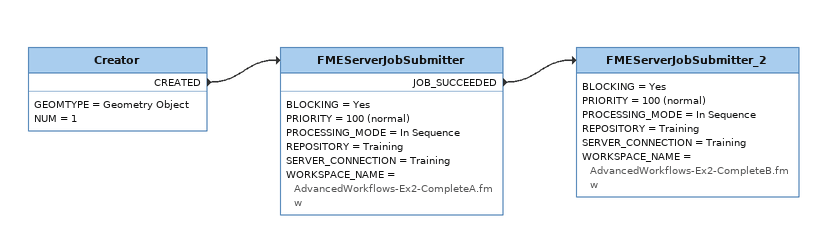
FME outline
Creator
    GEOMTYPE = Geometry Object
    NUM = 1
    CREATED -> FMEServerJobSubmitter
FMEServerJobSubmitter
    BLOCKING = Yes
    PRIORITY = 100 (normal)
    PROCESSING_MODE = In Sequence
    REPOSITORY = Training
    SERVER_CONNECTION = Training
    WORKSPACE_NAME = AdvancedWorkflows-Ex2-CompleteA.fmw
    JOB_SUCCEEDED -> FMEServerJobSubmitter_2
FMEServerJobSubmitter_2
    BLOCKING = Yes
    PRIORITY = 100 (normal)
    PROCESSING_MODE = In Sequence
    REPOSITORY = Training
    SERVER_CONNECTION = Training
    WORKSPACE_NAME = AdvancedWorkflows-Ex2-CompleteB.fmw
